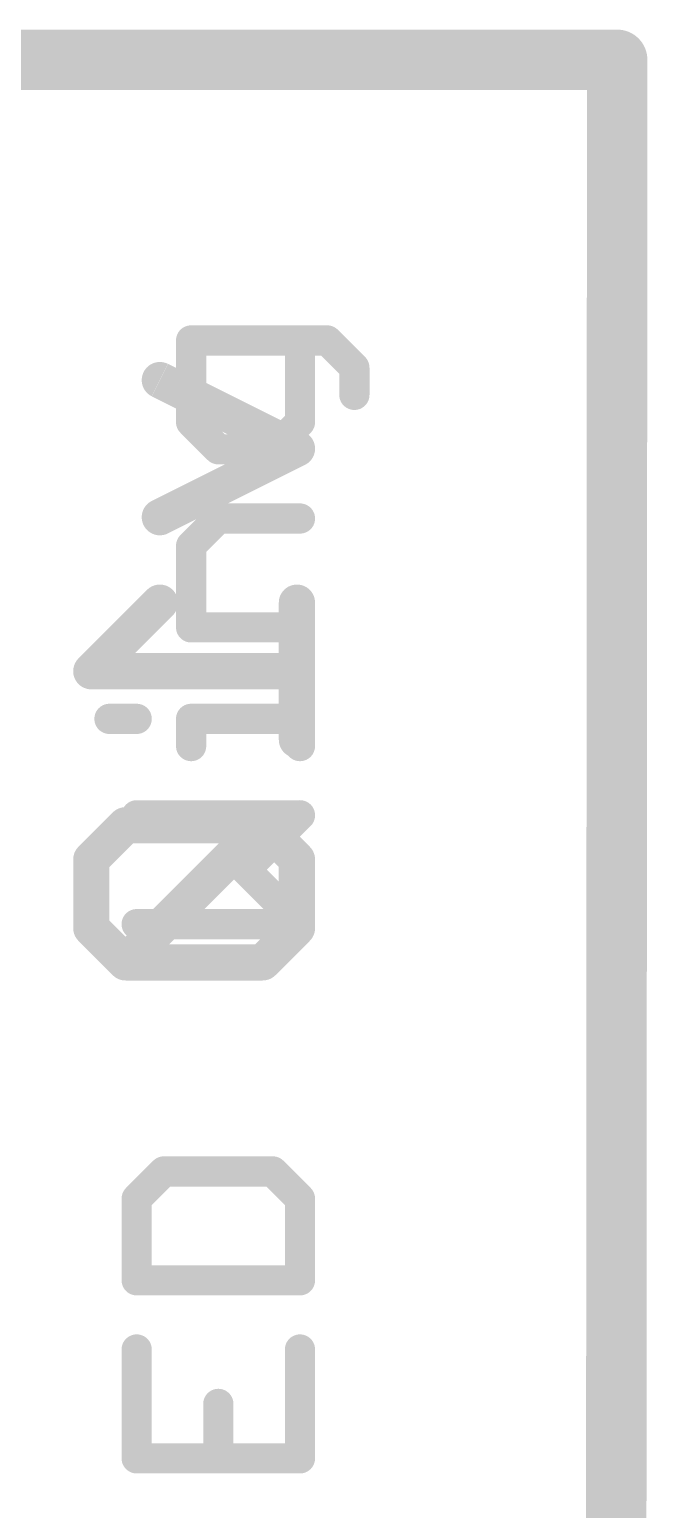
# Model space of a CAD drawing. Extents: x -3.8 to 20.4, y -11.4 to 31.9.
# Drawn here: x 17.85 to 20.45, y 25.66 to 31.88 of the extents above; entities that cross this region are included whole.
import ezdxf

# ---------------------------------------------------------------- set-up
doc = ezdxf.new("R2010")
doc.units = 0
for name, color, linetype in [('1', 12, 'CONTINUOUS'), ('16', 132, 'CONTINUOUS'), ('20', 53, 'CONTINUOUS'), ('21', 41, 'CONTINUOUS')]:
    doc.layers.add(name, color=color, linetype=linetype)

msp = doc.modelspace()

# ---------------------------------------------------------------- linework, layer by layer
at = {"layer": '1', "const_width": 0.2032}
for points in [[(0, 31.75), (20.32, 31.75)], [(20.32, 31.75), (20.32, 0)]]:
    msp.add_lwpolyline(points, dxfattribs=at)
at = {"layer": '1', "const_width": 0.1016}
for points in [[(20.3708, 31.75, 1), (20.2692, 31.75)], [(20.32, 31.6992, 1), (20.32, 31.8008)]]:
    msp.add_lwpolyline(points, format="xyb", dxfattribs=at)
at = {"layer": '16'}
for points, const_width in [([(0, 31.75), (20.32, 31.75)], 0.2032), ([(20.32, 31.75), (20.32, 0)], 0.2032), ([(18.3976, 30.4038), (18.9738, 30.1157)], 0.1524), ([(18.9738, 30.1157), (18.3976, 29.8276)], 0.1524), ([(18.3976, 29.4683), (18.1095, 29.1802)], 0.1524), ([(18.9738, 29.4683), (18.9738, 28.8921)], 0.1524), ([(18.1095, 29.1802), (18.9738, 29.1802)], 0.1524), ([(18.2535, 28.5328), (18.1095, 28.3887)], 0.1524), ([(18.8297, 28.5328), (18.2535, 28.5328)], 0.1524), ([(18.8297, 28.5328), (18.2535, 27.9565)], 0.1524), ([(18.9738, 28.3887), (18.8297, 28.5328)], 0.1524), ([(18.1095, 28.3887), (18.1095, 28.1006)], 0.1524), ([(18.9738, 28.1006), (18.9738, 28.3887)], 0.1524), ([(18.1095, 28.1006), (18.2535, 27.9565)], 0.1524), ([(18.8297, 27.9565), (18.9738, 28.1006)], 0.1524), ([(18.2535, 27.9565), (18.8297, 27.9565)], 0.1524)]:
    msp.add_lwpolyline(points, dxfattribs=dict(at, const_width=const_width))
for points, const_width in [([(20.3708, 31.75, 1), (20.2692, 31.75)], 0.1016), ([(20.32, 31.6992, 1), (20.32, 31.8008)], 0.1016), ([(18.4146, 30.4379, 1), (18.3805, 30.3697)], 0.0762), ([(18.9908, 30.0816, 1), (18.9568, 30.1498)], 0.0762), ([(18.9568, 30.0816, 1), (18.9908, 30.1498)], 0.0762), ([(18.3805, 29.8617, 1), (18.4146, 29.7935)], 0.0762), ([(18.4245, 29.4413, 1), (18.3706, 29.4952)], 0.0762), ([(19.0119, 29.4683, 1), (18.9357, 29.4683)], 0.0762), ([(18.0825, 29.2071, 1), (18.1364, 29.1532)], 0.0762), ([(18.1095, 29.2183, 1), (18.1095, 29.1421)], 0.0762), ([(18.9738, 29.1421, 1), (18.9738, 29.2183)], 0.0762), ([(18.9357, 28.8921, 1), (19.0119, 28.8921)], 0.0762), ([(18.2535, 28.5709, 1), (18.2535, 28.4947)], 0.0762), ([(18.2805, 28.5058, 1), (18.2266, 28.5597)], 0.0762), ([(18.8567, 28.5597, 1), (18.8028, 28.5058)], 0.0762), ([(18.8567, 28.5058, 1), (18.8028, 28.5597)], 0.0762), ([(18.8297, 28.4947, 1), (18.8297, 28.5709)], 0.0762), ([(18.1476, 28.3887, 1), (18.0714, 28.3887)], 0.0762), ([(18.0825, 28.4156, 1), (18.1364, 28.3618)], 0.0762), ([(19.0119, 28.3887, 1), (18.9357, 28.3887)], 0.0762), ([(18.9469, 28.3618, 1), (19.0007, 28.4156)], 0.0762), ([(18.1364, 28.1275, 1), (18.0825, 28.0737)], 0.0762), ([(19.0007, 28.0737, 1), (18.9469, 28.1275)], 0.0762), ([(18.0714, 28.1006, 1), (18.1476, 28.1006)], 0.0762), ([(18.9357, 28.1006, 1), (19.0119, 28.1006)], 0.0762), ([(18.2535, 27.9946, 1), (18.2535, 27.9184)], 0.0762), ([(18.2266, 27.9835, 1), (18.2805, 27.9296)], 0.0762), ([(18.2266, 27.9296, 1), (18.2805, 27.9835)], 0.0762), ([(18.8028, 27.9835, 1), (18.8567, 27.9296)], 0.0762), ([(18.8297, 27.9184, 1), (18.8297, 27.9946)], 0.0762)]:
    msp.add_lwpolyline(points, format="xyb", dxfattribs=dict(at, const_width=const_width))
at = {"layer": '20', "const_width": 0.254}
for points in [[(20.32, 31.75), (0, 31.75)], [(20.3, 0), (20.32, 31.75)]]:
    msp.add_lwpolyline(points, dxfattribs=at)
at = {"layer": '20', "const_width": 0.127}
for points in [[(20.3835, 31.75, 1), (20.2565, 31.75)], [(20.32, 31.6865, 1), (20.32, 31.8135)]]:
    msp.add_lwpolyline(points, format="xyb", dxfattribs=at)
at = {"layer": '21', "const_width": 0.127}
for points in [[(19.1009, 30.5705), (18.5289, 30.5705)], [(18.5289, 30.5705), (18.5289, 30.2273)], [(18.9865, 30.2273), (18.9865, 30.5705)], [(19.2153, 30.4561), (19.1009, 30.5705)], [(19.2153, 30.3417), (19.2153, 30.4561)], [(18.5289, 30.2273), (18.6433, 30.1129)], [(18.8721, 30.1129), (18.9865, 30.2273)], [(18.6433, 30.1129), (18.8721, 30.1129)], [(18.5289, 29.7077), (18.6433, 29.8221)], [(18.6433, 29.8221), (18.9865, 29.8221)], [(18.5289, 29.3645), (18.5289, 29.7077)], [(18.9865, 29.3645), (18.5289, 29.3645)], [(18.9865, 28.8655), (18.9865, 29.0943)], [(18.1857, 28.9799), (18.3001, 28.9799)], [(18.5289, 28.8655), (18.5289, 28.9799)], [(18.5289, 28.9799), (18.9865, 28.9799)], [(18.9865, 28.5747), (18.3001, 28.5747)], [(18.7577, 28.3459), (18.9865, 28.5747)], [(18.9865, 28.1171), (18.7577, 28.3459)], [(18.3001, 28.1171), (18.9865, 28.1171)], [(18.4145, 27.0779), (18.3001, 26.9635)], [(18.8721, 27.0779), (18.4145, 27.0779)], [(18.9865, 26.9635), (18.8721, 27.0779)], [(18.3001, 26.9635), (18.3001, 26.6203)], [(18.9865, 26.6203), (18.9865, 26.9635)], [(18.3001, 26.6203), (18.9865, 26.6203)], [(18.3001, 26.3295), (18.3001, 25.8719)], [(18.9865, 25.8719), (18.9865, 26.3295)], [(18.6433, 25.8719), (18.6433, 26.1007)], [(18.3001, 25.8719), (18.9865, 25.8719)]]:
    msp.add_lwpolyline(points, dxfattribs=at)
at = {"layer": '21', "const_width": 0.0635}
for points in [[(18.5289, 30.6022, 1), (18.5289, 30.5387)], [(18.5607, 30.5705, 1), (18.4972, 30.5705)], [(19.0182, 30.5705, 1), (18.9548, 30.5705)], [(19.1233, 30.5929, 1), (19.0784, 30.548)], [(19.1009, 30.5387, 1), (19.1009, 30.6022)], [(19.247, 30.4561, 1), (19.1835, 30.4561)], [(19.1928, 30.4336, 1), (19.2377, 30.4785)], [(19.1835, 30.3417, 1), (19.247, 30.3417)], [(18.5514, 30.2498, 1), (18.5065, 30.2048)], [(19.009, 30.2048, 1), (18.964, 30.2498)], [(18.4972, 30.2273, 1), (18.5607, 30.2273)], [(18.9548, 30.2273, 1), (19.0182, 30.2273)], [(18.6433, 30.1447, 1), (18.6433, 30.0812)], [(18.6209, 30.0905, 1), (18.6658, 30.1354)], [(18.8497, 30.1354, 1), (18.8946, 30.0905)], [(18.8721, 30.0812, 1), (18.8721, 30.1447)], [(18.6433, 29.8538, 1), (18.6433, 29.7903)], [(18.6658, 29.7996, 1), (18.6209, 29.8445)], [(18.9865, 29.7903, 1), (18.9865, 29.8538)], [(18.5607, 29.7077, 1), (18.4972, 29.7077)], [(18.5065, 29.7301, 1), (18.5514, 29.6852)], [(18.5289, 29.3962, 1), (18.5289, 29.3327)], [(18.9865, 29.3327, 1), (18.9865, 29.3962)], [(18.4972, 29.3645, 1), (18.5607, 29.3645)], [(19.0182, 29.0943, 1), (18.9548, 29.0943)], [(18.1857, 29.0117, 1), (18.1857, 28.9482)], [(18.3001, 28.9482, 1), (18.3001, 29.0117)], [(18.5289, 29.0117, 1), (18.5289, 28.9482)], [(18.5607, 28.9799, 1), (18.4972, 28.9799)], [(18.9865, 28.9482, 1), (18.9865, 29.0117)], [(18.4972, 28.8655, 1), (18.5607, 28.8655)], [(18.9548, 28.8655, 1), (19.0182, 28.8655)], [(18.3001, 28.6065, 1), (18.3001, 28.543)], [(19.009, 28.5523, 1), (18.964, 28.5972)], [(18.9865, 28.543, 1), (18.9865, 28.6065)], [(18.7802, 28.3684, 1), (18.7353, 28.3235)], [(18.7353, 28.3684, 1), (18.7802, 28.3235)], [(18.3001, 28.1489, 1), (18.3001, 28.0854)], [(18.9865, 28.0854, 1), (18.9865, 28.1489)], [(18.964, 28.0947, 1), (19.009, 28.1396)], [(18.4145, 27.1096, 1), (18.4145, 27.0461)], [(18.437, 27.0554, 1), (18.3921, 27.1003)], [(18.8946, 27.1003, 1), (18.8497, 27.0554)], [(18.8721, 27.0461, 1), (18.8721, 27.1096)], [(18.3319, 26.9635, 1), (18.2684, 26.9635)], [(18.2777, 26.9859, 1), (18.3226, 26.941)], [(19.0182, 26.9635, 1), (18.9548, 26.9635)], [(18.964, 26.941, 1), (19.009, 26.9859)], [(18.3001, 26.652, 1), (18.3001, 26.5885)], [(18.9865, 26.5885, 1), (18.9865, 26.652)], [(18.2684, 26.6203, 1), (18.3319, 26.6203)], [(18.9548, 26.6203, 1), (19.0182, 26.6203)], [(18.3319, 26.3295, 1), (18.2684, 26.3295)], [(19.0182, 26.3295, 1), (18.9548, 26.3295)], [(18.6751, 26.1007, 1), (18.6116, 26.1007)], [(18.3001, 25.9036, 1), (18.3001, 25.8401)], [(18.2684, 25.8719, 1), (18.3319, 25.8719)], [(18.6116, 25.8719, 1), (18.6751, 25.8719)], [(18.9548, 25.8719, 1), (19.0182, 25.8719)], [(18.9865, 25.8401, 1), (18.9865, 25.9036)]]:
    msp.add_lwpolyline(points, format="xyb", dxfattribs=at)

doc.saveas('drawing.dxf')
